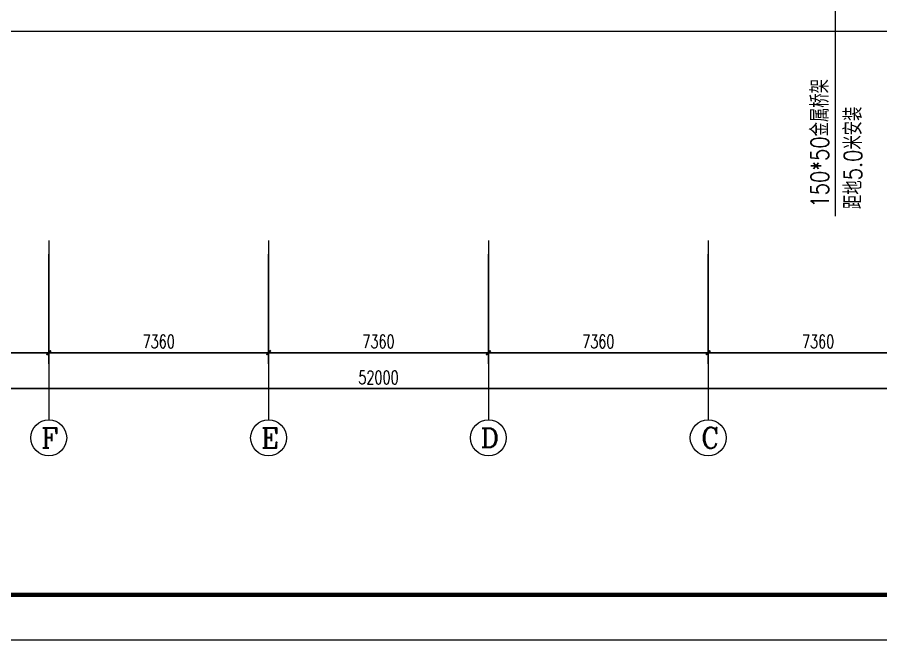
# Model space of a CAD drawing. Header units: inches. Extents: x -3272461 to -2504170, y 403793 to 1071042.
# Drawn here: x -2998526 to -2969614, y 784131 to 804964 of the extents above; entities that cross this region are included whole.
import ezdxf

# ---------------------------------------------------------------- set-up
doc = ezdxf.new("R2010")
doc.units = ezdxf.units.IN
doc.header["$LTSCALE"] = 1000
doc.header["$MEASUREMENT"] = 0
doc.layers.get('0').update_dxf_attribs({"lineweight": 18})
for name, color, linetype, lineweight in [('AXIS', 30, 'Continuous', 18), ('EQUIP', 3, 'Continuous', 18), ('jc', 8, 'Continuous', 18), ('PUB_TITLE', 153, 'Continuous', 18)]:
    doc.layers.add(name, color=color, linetype=linetype, lineweight=lineweight)
doc.styles.add('_HZTXT', font='simplex.shx', dxfattribs={"width": 0.8, "bigfont": 'hztxt.shx'})
doc.styles.add('_TCH_AXIS', font='complex.shx', dxfattribs={"bigfont": 'gbcbig.shx'})
doc.styles.add('_TCH_DIM_T3', font='simplex.shx', dxfattribs={"width": 0.705882, "bigfont": 'gbcbig.shx'})
doc.dimstyles.new('_TCH_ARCH&&150', dxfattribs={"dimtxt": 446.25, "dimasz": 150, "dimexe": 375, "dimexo": 450, "dimgap": 150, "dimtad": 1, "dimdec": 0, "dimzin": 0, "dimdsep": 46, "dimtxsty": '_TCH_DIM_T3', "dimblk": 'ARCHTICK', "dimcen": 0.09, "dimdle": 300, "dimclrt": 7, "dimazin": 2, "dimtfac": 1, "dimtdec": 0, "dimtix": 1, "dimtmove": 2, "dimatfit": 3, "dimfxl": 1, "dimtolj": 1, "dimarcsym": 0})

# ---------------------------------------------------------------- blocks, each defined once
blk = doc.blocks.new('_ArchTick_0')
at = {"color": 0, "linetype": 'ByBlock'}
blk.add_lwpolyline([(-0.5, -0.5, 0.4, 0.4, 0), (0.5, 0.5, 0.4, 0.4, 0)], format="xyseb", dxfattribs=at)
blk = doc.blocks.new('*X34')
at = {"layer": 'AXIS', "color": 0, "lineweight": -2}
for p, q in [((-3012431, 796588), (-3012431, 792163)), ((-2960431, 796588), (-2960431, 792163)), ((-2960431, 792538), (-3012431, 792538))]:
    blk.add_line(p, q, dxfattribs=at)
at = {"layer": 'AXIS', "color": 0, "lineweight": -2, "xscale": 150, "yscale": 150, "zscale": 150, "rotation": 180}
blk.add_blockref('_ArchTick_0', (-3012431, 792538), dxfattribs=at)
at = {"layer": 'AXIS', "color": 0, "lineweight": -2, "xscale": 150, "yscale": 150, "zscale": 150}
blk.add_blockref('_ArchTick_0', (-2960431, 792538), dxfattribs=at)
at = {"layer": 'AXIS', "color": 7, "insert": (-2986431, 792911), "char_height": 446.2, "width": 2070, "attachment_point": 5, "style": '_TCH_DIM_T3'}
blk.add_mtext('52000', dxfattribs=at)
blk = doc.blocks.new('_ARCHTICK')
at = {"color": 0, "linetype": 'ByBlock', "const_width": 0.4}
blk.add_lwpolyline([(-0.5, -0.5), (0.5, 0.5)], dxfattribs=at)
blk = doc.blocks.new('*X37')
at = {"layer": 'AXIS', "color": 0, "lineweight": -2}
for p, q in [((-2975391, 797038), (-2975391, 793363)), ((-2968031, 797038), (-2968031, 793363)), ((-2968031, 793738), (-2975391, 793738))]:
    blk.add_line(p, q, dxfattribs=at)
at = {"layer": 'AXIS', "color": 0, "lineweight": -2, "xscale": 150, "yscale": 150, "zscale": 150, "rotation": 180}
blk.add_blockref('_ArchTick_0', (-2975391, 793738), dxfattribs=at)
at = {"layer": 'AXIS', "color": 0, "lineweight": -2, "xscale": 150, "yscale": 150, "zscale": 150}
blk.add_blockref('_ArchTick_0', (-2968031, 793738), dxfattribs=at)
at = {"layer": 'AXIS', "color": 7, "insert": (-2971711, 794111), "char_height": 446.2, "width": 1620, "attachment_point": 5, "style": '_TCH_DIM_T3'}
blk.add_mtext('7360', dxfattribs=at)
blk = doc.blocks.new('*X38')
at = {"layer": 'AXIS', "color": 0, "lineweight": -2}
for p, q in [((-2982751, 797038), (-2982751, 793363)), ((-2975391, 797038), (-2975391, 793363)), ((-2975391, 793738), (-2982751, 793738))]:
    blk.add_line(p, q, dxfattribs=at)
at = {"layer": 'AXIS', "color": 0, "lineweight": -2, "xscale": 150, "yscale": 150, "zscale": 150, "rotation": 180}
blk.add_blockref('_ArchTick_0', (-2982751, 793738), dxfattribs=at)
at = {"layer": 'AXIS', "color": 0, "lineweight": -2, "xscale": 150, "yscale": 150, "zscale": 150}
blk.add_blockref('_ArchTick_0', (-2975391, 793738), dxfattribs=at)
at = {"layer": 'AXIS', "color": 7, "insert": (-2979071, 794111), "char_height": 446.2, "width": 1620, "attachment_point": 5, "style": '_TCH_DIM_T3'}
blk.add_mtext('7360', dxfattribs=at)
blk = doc.blocks.new('*X39')
at = {"layer": 'AXIS', "color": 0, "lineweight": -2}
for p, q in [((-2990111, 797038), (-2990111, 793363)), ((-2982751, 797038), (-2982751, 793363)), ((-2982751, 793738), (-2990111, 793738))]:
    blk.add_line(p, q, dxfattribs=at)
at = {"layer": 'AXIS', "color": 0, "lineweight": -2, "xscale": 150, "yscale": 150, "zscale": 150, "rotation": 180}
blk.add_blockref('_ArchTick_0', (-2990111, 793738), dxfattribs=at)
at = {"layer": 'AXIS', "color": 0, "lineweight": -2, "xscale": 150, "yscale": 150, "zscale": 150}
blk.add_blockref('_ArchTick_0', (-2982751, 793738), dxfattribs=at)
at = {"layer": 'AXIS', "color": 7, "insert": (-2986431, 794111), "char_height": 446.2, "width": 1620, "attachment_point": 5, "style": '_TCH_DIM_T3'}
blk.add_mtext('7360', dxfattribs=at)
blk = doc.blocks.new('*X40')
at = {"layer": 'AXIS', "color": 0, "lineweight": -2}
for p, q in [((-2997471, 797038), (-2997471, 793363)), ((-2990111, 797038), (-2990111, 793363)), ((-2990111, 793738), (-2997471, 793738))]:
    blk.add_line(p, q, dxfattribs=at)
at = {"layer": 'AXIS', "color": 0, "lineweight": -2, "xscale": 150, "yscale": 150, "zscale": 150, "rotation": 180}
blk.add_blockref('_ArchTick_0', (-2997471, 793738), dxfattribs=at)
at = {"layer": 'AXIS', "color": 0, "lineweight": -2, "xscale": 150, "yscale": 150, "zscale": 150}
blk.add_blockref('_ArchTick_0', (-2990111, 793738), dxfattribs=at)
at = {"layer": 'AXIS', "color": 7, "insert": (-2993791, 794111), "char_height": 446.2, "width": 1620, "attachment_point": 5, "style": '_TCH_DIM_T3'}
blk.add_mtext('7360', dxfattribs=at)
blk = doc.blocks.new('*X41')
at = {"layer": 'AXIS', "color": 0, "lineweight": -2}
for p, q in [((-3004831, 797038), (-3004831, 793363)), ((-2997471, 797038), (-2997471, 793363)), ((-2997471, 793738), (-3004831, 793738))]:
    blk.add_line(p, q, dxfattribs=at)
at = {"layer": 'AXIS', "color": 0, "lineweight": -2, "xscale": 150, "yscale": 150, "zscale": 150, "rotation": 180}
blk.add_blockref('_ArchTick_0', (-3004831, 793738), dxfattribs=at)
at = {"layer": 'AXIS', "color": 0, "lineweight": -2, "xscale": 150, "yscale": 150, "zscale": 150}
blk.add_blockref('_ArchTick_0', (-2997471, 793738), dxfattribs=at)
at = {"layer": 'AXIS', "color": 7, "insert": (-3001151, 794111), "char_height": 446.2, "width": 1620, "attachment_point": 5, "style": '_TCH_DIM_T3'}
blk.add_mtext('7360', dxfattribs=at)

msp = doc.modelspace()

# ---------------------------------------------------------------- linework, layer by layer
at = {"layer": 'AXIS'}
for p, q in [((-2997470.9, 797488), (-2997470.9, 791488)), ((-2990110.9, 797488), (-2990110.9, 791488)), ((-2982750.9, 797488), (-2982750.9, 791488)), ((-2975390.9, 797488), (-2975390.9, 791488))]:
    msp.add_line(p, q, dxfattribs=at)
for centre in [(-2997470.9, 790888), (-2990110.9, 790888), (-2982750.9, 790888), (-2975390.9, 790888)]:
    msp.add_circle(centre, 600, dxfattribs=at)
at = {"layer": 'EQUIP'}
msp.add_line((-2971139.4, 806036.3), (-2971139.4, 798305.7), dxfattribs=at)
at = {"layer": 'jc'}
msp.add_lwpolyline([(-3013331.5, 812696.3), (-3013331.5, 804496.3), (-2959531.5, 804496.3), (-2959531.5, 812696.3)], dxfattribs=at)
at = {"layer": 'PUB_TITLE'}
msp.add_lwpolyline([(-2940702.2, 784130.6), (-2940702.2, 847130.6), (-3029802.2, 847130.6), (-3029802.2, 784130.6)], close=True, dxfattribs=at)
msp.add_lwpolyline([(-2942202.2, 785630.6, 150, 150, 0), (-2942202.2, 845630.6, 150, 150, 0), (-3026052.2, 845630.6, 150, 150, 0), (-3026052.2, 785630.6, 150, 150, 0)], format="xyseb", close=True, dxfattribs=at)

# ---------------------------------------------------------------- texts
at = {"layer": 'AXIS', "color": 7, "style": '_TCH_AXIS'}
for s, height, p in [('F', 668.2, (-2997725.4, 790553.9)), ('E', 668.2, (-2990365.4, 790553.9)), ('D', 652.9, (-2983015.2, 790561.5)), ('C', 683.5, (-2975635, 790546.2))]:
    msp.add_text(s, height=height, dxfattribs=at).set_placement(p)
at = {"layer": 'EQUIP', "style": '_HZTXT', "width": 0.8}
for s, p in [('150*50金属桥架', (-2971354.1, 798591.9)), ('距地5.0米安装', (-2970241.9, 798546))]:
    msp.add_text(s, height=600, rotation=90, dxfattribs=at).set_placement(p)

# ---------------------------------------------------------------- dimensions: what is measured, and where the dimension line sits
at = {"layer": 'AXIS'}
for base, p1, p2, picture, middle in [((-3004830.9, 793738), (-2997470.9, 797488), (-3004830.9, 797488), '*X41', (-3001150.9, 794111.1)), ((-2997470.9, 793738), (-2990110.9, 797488), (-2997470.9, 797488), '*X40', (-2993790.9, 794111.1)), ((-2990110.9, 793738), (-2982750.9, 797488), (-2990110.9, 797488), '*X39', (-2986430.9, 794111.1)), ((-2982750.9, 793738), (-2975390.9, 797488), (-2982750.9, 797488), '*X38', (-2979070.9, 794111.1)), ((-2975390.9, 793738), (-2968030.9, 797488), (-2975390.9, 797488), '*X37', (-2971710.9, 794111.1)), ((-3012430.9, 792538), (-2960430.9, 797038), (-3012430.9, 797038), '*X34', (-2986430.9, 792911.1))]:
    dim = msp.add_linear_dim(base=base, p1=p1, p2=p2, angle=180, dimstyle='_TCH_ARCH&&150', override={"dimsah": 1, "dimtzin": 0}, dxfattribs=at)
    dim.commit()
    dim.dimension.update_dxf_attribs({"geometry": picture, "text_midpoint": middle})

doc.saveas('drawing.dxf')
